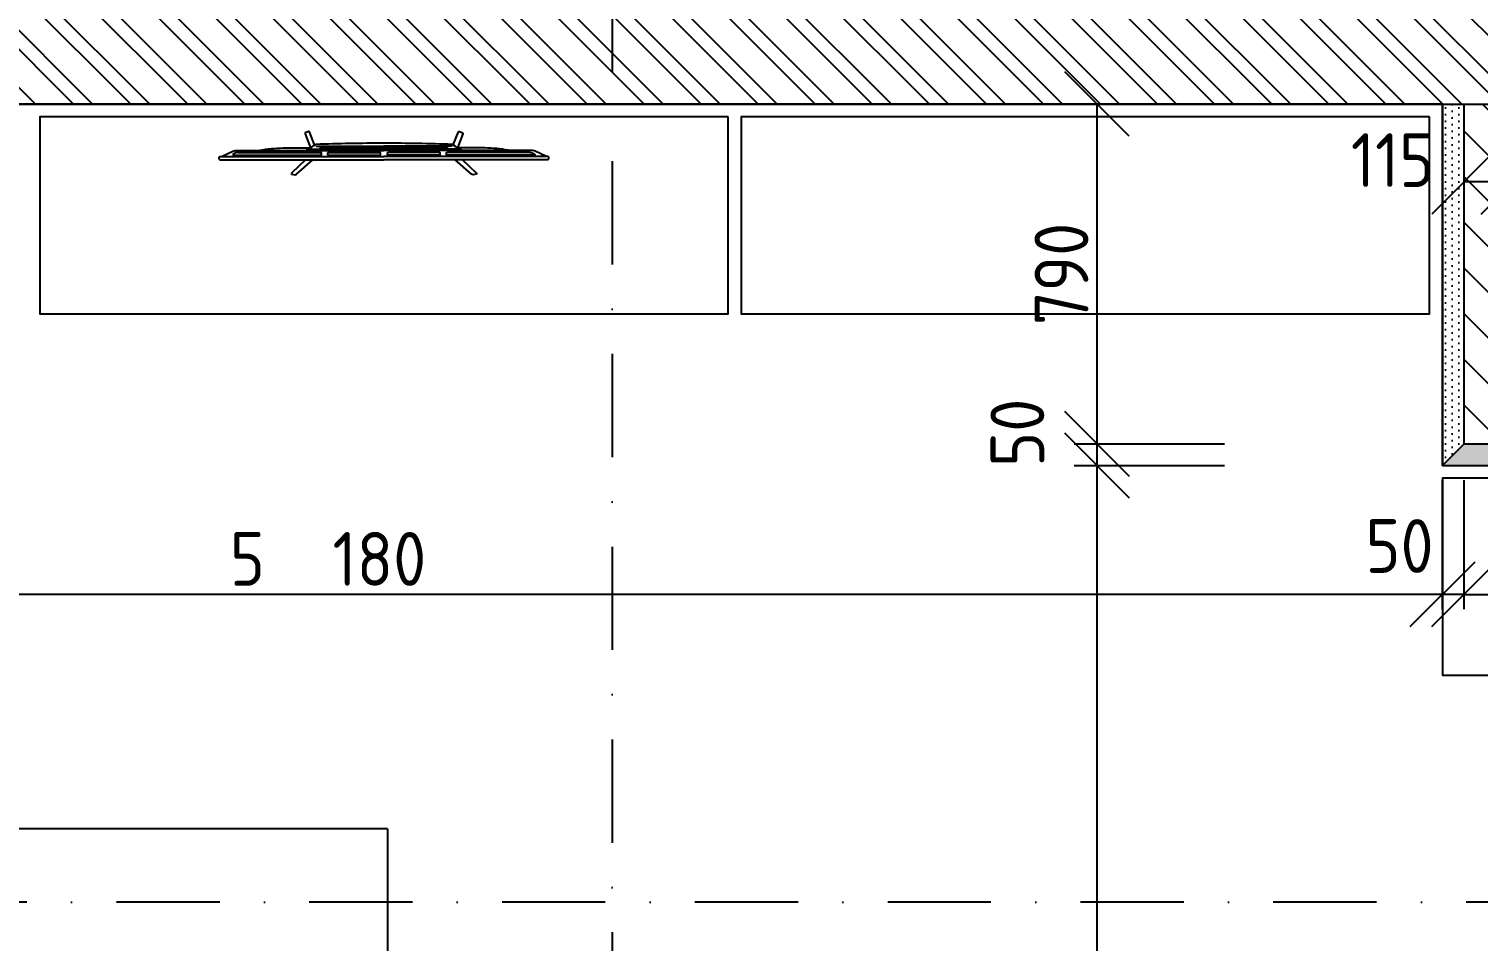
# Model space of a CAD drawing. Extents: x 4511820 to 5180432, y -1526536 to -944957.
# Drawn here: x 5099443 to 5102810, y -1294851 to -1292731 of the extents above; entities that cross this region are included whole.
import ezdxf

# ---------------------------------------------------------------- set-up
doc = ezdxf.new("R2010")
doc.units = 0
doc.header["$MEASUREMENT"] = 0
doc.linetypes.add('BODKOCIARKOVANA_3', pattern=[5.6, 3, -1.3, 0, -1.3])
doc.layers.get('0').update_dxf_attribs({"linetype": 'CONTINUOUS'})
doc.layers.get('Defpoints').update_dxf_attribs({"color": 61, "linetype": 'CONTINUOUS'})
for name, color, linetype in [('KÓTY', 4, 'CONTINUOUS'), ('MÚRY', 1, 'CONTINUOUS'), ('osi', 253, 'CONTINUOUS'), ('Plochy', 41, 'CONTINUOUS'), ('TENKÁ', 7, 'CONTINUOUS'), ('ZARIADENIE', 47, 'CONTINUOUS'), ('ŠRAFY', 82, 'CONTINUOUS')]:
    doc.layers.add(name, color=color, linetype=linetype)
doc.styles.add('STYLE1', font='isocp.shx')
doc.dimstyles.new('STANDARD-50', dxfattribs={"dimtxt": 125, "dimasz": 150, "dimexe": 10, "dimexo": 200, "dimgap": 20, "dimtad": 1, "dimdsep": 46, "dimlunit": 6, "dimtxsty": 'STYLE1', "dimblk1": 'OBLIQUE', "dimblk2": 'OBLIQUE', "dimsah": 1, "dimcen": 2.5, "dimse1": 1, "dimse2": 1, "dimadec": 0, "dimazin": 0, "dimtfac": 1, "dimtmove": 1, "dimatfit": 3, "dimldrblk": 'OBLIQUE', "dimfxl": 1, "dimtolj": 1, "dimtzin": 0, "dimarcsym": 0})

# ---------------------------------------------------------------- blocks, each defined once
blk = doc.blocks.new('Tv06_top_cad-block.com')
at = {"color": 0}
for points in [[(-161.1, -3.4), (-173.3, 26.2, 0.359324), (-175.3, 27.3, 0.097501), (-182.8, 24.2, 0.350578), (-183.5, 22.1), (-171.1, -10.4)], [(161.1, -3.4), (173.3, 26.2, -0.359324), (175.3, 27.3, -0.097501), (182.8, 24.2, -0.350578), (183.5, 22.1), (171.1, -10.4)], [(-381.9, -38.8, -0.13121), (-383.2, -32.7, -0.169032), (-383, -32.3), (-381.8, -31.1, -0.205713), (-381.3, -30.9), (-378.5, -30.9, 0.118206), (-376.2, -30.4), (-351.4, -18.4, -0.105648), (-345.8, -17), (0, -17)], [(-339.3, -21.2), (-339.3, -21.2, 0.099639), (-344.3, -22.2), (-349.2, -24.6, 0.215889), (-350.7, -26.3, 0.476075), (-349.4, -28, 0.244765)], [(-295.5, -17), (-282, -15, -0.02037), (-255.8, -12, -0.012056), (-227.2, -10.7), (-169.3, -10.7)], [(-181.8, -17), (-178.5, -14, -0.213415), (-177.3, -13.6), (0, -13.6)], [(-172.1, -13.6, -0.072098), (-159.2, -3, -0.121861), (-158.4, -2.8)], [(-170.1, -10.6, -0.053076), (-160.2, -2.9), (-158.4, -2.8)], [(-147.6, -13.6), (-147.6, -7.5, -0.414214), (-147.4, -7.3), (-146.5, -7.3, -0.414214), (-146.3, -7.5), (-146.3, -13.6)], [(-146.8, -28, 0.414214), (-145, -26.2), (-145, -23, 0.414214), (-146.8, -21.2)], [(-143.9, -13.6), (-143.9, -7.5, -0.414214), (-143.7, -7.3), (-142.7, -7.3, -0.414214), (-142.6, -7.5), (-142.6, -13.6)], [(-140.2, -13.6), (-140.2, -7.5, -0.414214), (-140, -7.3), (-139, -7.3, -0.414214), (-138.8, -7.5), (-138.8, -13.6)], [(-136.4, -13.6), (-136.4, -7.5, -0.414214), (-136.3, -7.3), (-135.3, -7.3, -0.414214), (-135.1, -7.5), (-135.1, -13.6)], [(-132.7, -13.6), (-132.7, -7.5, -0.414214), (-132.5, -7.3), (-131.6, -7.3, -0.414214), (-131.4, -7.5), (-131.4, -13.6)], [(-128.8, -28, -0.414214), (-130.6, -26.2), (-130.6, -23, -0.414214), (-128.8, -21.2)], [(-129, -13.6), (-129, -7.5, -0.414214), (-128.8, -7.3), (-127.9, -7.3, -0.414214), (-127.7, -7.5), (-127.7, -13.6)], [(-125.3, -13.6), (-125.3, -7.5, -0.414214), (-125.1, -7.3), (-124.1, -7.3, -0.414214), (-124, -7.5), (-124, -13.6)], [(-121.6, -13.6), (-121.6, -7.5, -0.414214), (-121.4, -7.3), (-120.4, -7.3, -0.414214), (-120.2, -7.5), (-120.2, -13.6)], [(-117.8, -13.6), (-117.8, -7.5, -0.414214), (-117.7, -7.3), (-116.7, -7.3, -0.414214), (-116.5, -7.5), (-116.5, -13.6)], [(-114.1, -13.6), (-114.1, -7.5, -0.414214), (-113.9, -7.3), (-113, -7.3, -0.414214), (-112.8, -7.5), (-112.8, -13.6)], [(-110.4, -13.6), (-110.4, -7.5, -0.414214), (-110.2, -7.3), (-109.3, -7.3, -0.414214), (-109.1, -7.5), (-109.1, -13.6)], [(-106.7, -13.6), (-106.7, -7.5, -0.414214), (-106.5, -7.3), (-105.5, -7.3, -0.414214), (-105.4, -7.5), (-105.4, -13.6)], [(-103, -13.6), (-103, -7.5, -0.414214), (-102.8, -7.3), (-101.8, -7.3, -0.414214), (-101.6, -7.5), (-101.6, -13.6)], [(-99.2, -13.6), (-99.2, -7.5, -0.414214), (-99.1, -7.3), (-98.1, -7.3, -0.414214), (-97.9, -7.5), (-97.9, -13.6)], [(-95.5, -13.6), (-95.5, -7.5, -0.414214), (-95.3, -7.3), (-94.4, -7.3, -0.414214), (-94.2, -7.5), (-94.2, -13.6)], [(-91.8, -13.6), (-91.8, -7.5, -0.414214), (-91.6, -7.3), (-90.7, -7.3, -0.414214), (-90.5, -7.5), (-90.5, -13.6)], [(-88.1, -13.6), (-88.1, -7.5, -0.414214), (-87.9, -7.3), (-86.9, -7.3, -0.414214), (-86.8, -7.5), (-86.8, -13.6)], [(-84.4, -13.6), (-84.4, -7.5, -0.414214), (-84.2, -7.3), (-83.2, -7.3, -0.414214), (-83, -7.5), (-83, -13.6)], [(-80.6, -13.6), (-80.6, -7.5, -0.414214), (-80.5, -7.3), (-79.5, -7.3, -0.414214), (-79.3, -7.5), (-79.3, -13.6)], [(-76.9, -13.6), (-76.9, -7.5, -0.414214), (-76.7, -7.3), (-75.8, -7.3, -0.414214), (-75.6, -7.5), (-75.6, -13.6)], [(-73.2, -13.6), (-73.2, -7.5, -0.414214), (-73, -7.3), (-72.1, -7.3, -0.414214), (-71.9, -7.5), (-71.9, -13.6)], [(-69.5, -13.6), (-69.5, -7.5, -0.414214), (-69.3, -7.3), (-68.3, -7.3, -0.414214), (-68.2, -7.5), (-68.2, -13.6)], [(-65.8, -13.6), (-65.8, -7.5, -0.414214), (-65.6, -7.3), (-64.6, -7.3, -0.414214), (-64.4, -7.5), (-64.4, -13.6)], [(-62, -13.6), (-62, -7.5, -0.414214), (-61.9, -7.3), (-60.9, -7.3, -0.414214), (-60.7, -7.5), (-60.7, -13.6)], [(-58.3, -13.6), (-58.3, -7.5, -0.414214), (-58.1, -7.3), (-57.2, -7.3, -0.414214), (-57, -7.5), (-57, -13.6)], [(-54.6, -13.6), (-54.6, -7.5, -0.414214), (-54.4, -7.3), (-53.5, -7.3, -0.414214), (-53.3, -7.5), (-53.3, -13.6)], [(-50.9, -13.6), (-50.9, -7.5, -0.414214), (-50.7, -7.3), (-49.7, -7.3, -0.414214), (-49.6, -7.5), (-49.6, -13.6)], [(-47.2, -13.6), (-47.2, -7.5, -0.414214), (-47, -7.3), (-46, -7.3, -0.414214), (-45.8, -7.5), (-45.8, -13.6)], [(-43.4, -13.6), (-43.4, -7.5, -0.414214), (-43.3, -7.3), (-42.3, -7.3, -0.414214), (-42.1, -7.5), (-42.1, -13.6)], [(-39.7, -13.6), (-39.7, -7.5, -0.414214), (-39.5, -7.3), (-38.6, -7.3, -0.414214), (-38.4, -7.5), (-38.4, -13.6)], [(-36, -13.6), (-36, -7.5, -0.414214), (-35.8, -7.3), (-34.9, -7.3, -0.414214), (-34.7, -7.5), (-34.7, -13.6)], [(-32.3, -13.6), (-32.3, -7.5, -0.414214), (-32.1, -7.3), (-31.1, -7.3, -0.414214), (-31, -7.5), (-31, -13.6)], [(-28.6, -13.6), (-28.6, -7.5, -0.414214), (-28.4, -7.3), (-27.4, -7.3, -0.414214), (-27.2, -7.5), (-27.2, -13.6)], [(-24.8, -13.6), (-24.8, -7.5, -0.414214), (-24.7, -7.3), (-23.7, -7.3, -0.414214), (-23.5, -7.5), (-23.5, -13.6)], [(-21.1, -13.6), (-21.1, -7.5, -0.414214), (-20.9, -7.3), (-20, -7.3, -0.414214), (-19.8, -7.5), (-19.8, -13.6)], [(-17.4, -13.6), (-17.4, -7.5, -0.414214), (-17.2, -7.3), (-16.3, -7.3, -0.414214), (-16.1, -7.5), (-16.1, -13.6)], [(-13.7, -13.6), (-13.7, -7.5, -0.414214), (-13.5, -7.3), (-12.5, -7.3, -0.414214), (-12.4, -7.5), (-12.4, -13.6)], [(-10, -13.6), (-10, -7.5, -0.414214), (-9.8, -7.3), (-8.8, -7.3, -0.414214), (-8.6, -7.5), (-8.6, -13.6)], [(-10, -28, 0.414214), (-8.2, -26.2), (-8.2, -23, 0.414214), (-10, -21.2)], [(-6.2, -13.6), (-6.2, -7.5, -0.414214), (-6.1, -7.3), (-5.1, -7.3, -0.414214), (-4.9, -7.5), (-4.9, -13.6)], [(-2.5, -13.6), (-2.5, -7.5, -0.414214), (-2.3, -7.3), (-1.4, -7.3, -0.414214), (-1.2, -7.5), (-1.2, -13.6)], [(181.8, -17), (178.5, -14, 0.213415), (177.3, -13.6), (0, -13.6)], [(381.9, -38.8, 0.13121), (383.2, -32.7, 0.169032), (383, -32.3), (381.8, -31.1, 0.205713), (381.3, -30.9), (378.5, -30.9, -0.118206), (376.2, -30.4), (351.4, -18.4, 0.105648), (345.8, -17), (0, -17)], [(2.5, -13.6), (2.5, -7.5, 0.414214), (2.3, -7.3), (1.4, -7.3, 0.414214), (1.2, -7.5), (1.2, -13.6)], [(6.2, -13.6), (6.2, -7.5, 0.414214), (6.1, -7.3), (5.1, -7.3, 0.414214), (4.9, -7.5), (4.9, -13.6)], [(10, -28, -0.414214), (8.2, -26.2), (8.2, -23, -0.414214), (10, -21.2)], [(10, -13.6), (10, -7.5, 0.414214), (9.8, -7.3), (8.8, -7.3, 0.414214), (8.6, -7.5), (8.6, -13.6)], [(13.7, -13.6), (13.7, -7.5, 0.414214), (13.5, -7.3), (12.5, -7.3, 0.414214), (12.4, -7.5), (12.4, -13.6)], [(17.4, -13.6), (17.4, -7.5, 0.414214), (17.2, -7.3), (16.3, -7.3, 0.414214), (16.1, -7.5), (16.1, -13.6)], [(21.1, -13.6), (21.1, -7.5, 0.414214), (20.9, -7.3), (20, -7.3, 0.414214), (19.8, -7.5), (19.8, -13.6)], [(24.8, -13.6), (24.8, -7.5, 0.414214), (24.7, -7.3), (23.7, -7.3, 0.414214), (23.5, -7.5), (23.5, -13.6)], [(28.6, -13.6), (28.6, -7.5, 0.414214), (28.4, -7.3), (27.4, -7.3, 0.414214), (27.2, -7.5), (27.2, -13.6)], [(32.3, -13.6), (32.3, -7.5, 0.414214), (32.1, -7.3), (31.1, -7.3, 0.414214), (31, -7.5), (31, -13.6)], [(36, -13.6), (36, -7.5, 0.414214), (35.8, -7.3), (34.9, -7.3, 0.414214), (34.7, -7.5), (34.7, -13.6)], [(39.7, -13.6), (39.7, -7.5, 0.414214), (39.5, -7.3), (38.6, -7.3, 0.414214), (38.4, -7.5), (38.4, -13.6)], [(43.4, -13.6), (43.4, -7.5, 0.414214), (43.3, -7.3), (42.3, -7.3, 0.414214), (42.1, -7.5), (42.1, -13.6)], [(47.2, -13.6), (47.2, -7.5, 0.414214), (47, -7.3), (46, -7.3, 0.414214), (45.8, -7.5), (45.8, -13.6)], [(50.9, -13.6), (50.9, -7.5, 0.414214), (50.7, -7.3), (49.7, -7.3, 0.414214), (49.6, -7.5), (49.6, -13.6)], [(54.6, -13.6), (54.6, -7.5, 0.414214), (54.4, -7.3), (53.5, -7.3, 0.414214), (53.3, -7.5), (53.3, -13.6)], [(58.3, -13.6), (58.3, -7.5, 0.414214), (58.1, -7.3), (57.2, -7.3, 0.414214), (57, -7.5), (57, -13.6)], [(62, -13.6), (62, -7.5, 0.414214), (61.9, -7.3), (60.9, -7.3, 0.414214), (60.7, -7.5), (60.7, -13.6)], [(65.8, -13.6), (65.8, -7.5, 0.414214), (65.6, -7.3), (64.6, -7.3, 0.414214), (64.4, -7.5), (64.4, -13.6)], [(69.5, -13.6), (69.5, -7.5, 0.414214), (69.3, -7.3), (68.3, -7.3, 0.414214), (68.2, -7.5), (68.2, -13.6)], [(73.2, -13.6), (73.2, -7.5, 0.414214), (73, -7.3), (72.1, -7.3, 0.414214), (71.9, -7.5), (71.9, -13.6)], [(76.9, -13.6), (76.9, -7.5, 0.414214), (76.7, -7.3), (75.8, -7.3, 0.414214), (75.6, -7.5), (75.6, -13.6)], [(80.6, -13.6), (80.6, -7.5, 0.414214), (80.5, -7.3), (79.5, -7.3, 0.414214), (79.3, -7.5), (79.3, -13.6)], [(84.4, -13.6), (84.4, -7.5, 0.414214), (84.2, -7.3), (83.2, -7.3, 0.414214), (83, -7.5), (83, -13.6)], [(88.1, -13.6), (88.1, -7.5, 0.414214), (87.9, -7.3), (86.9, -7.3, 0.414214), (86.8, -7.5), (86.8, -13.6)], [(91.8, -13.6), (91.8, -7.5, 0.414214), (91.6, -7.3), (90.7, -7.3, 0.414214), (90.5, -7.5), (90.5, -13.6)], [(95.5, -13.6), (95.5, -7.5, 0.414214), (95.3, -7.3), (94.4, -7.3, 0.414214), (94.2, -7.5), (94.2, -13.6)], [(99.2, -13.6), (99.2, -7.5, 0.414214), (99.1, -7.3), (98.1, -7.3, 0.414214), (97.9, -7.5), (97.9, -13.6)], [(103, -13.6), (103, -7.5, 0.414214), (102.8, -7.3), (101.8, -7.3, 0.414214), (101.6, -7.5), (101.6, -13.6)], [(106.7, -13.6), (106.7, -7.5, 0.414214), (106.5, -7.3), (105.5, -7.3, 0.414214), (105.4, -7.5), (105.4, -13.6)], [(110.4, -13.6), (110.4, -7.5, 0.414214), (110.2, -7.3), (109.3, -7.3, 0.414214), (109.1, -7.5), (109.1, -13.6)], [(114.1, -13.6), (114.1, -7.5, 0.414214), (113.9, -7.3), (113, -7.3, 0.414214), (112.8, -7.5), (112.8, -13.6)], [(117.8, -13.6), (117.8, -7.5, 0.414214), (117.7, -7.3), (116.7, -7.3, 0.414214), (116.5, -7.5), (116.5, -13.6)], [(121.6, -13.6), (121.6, -7.5, 0.414214), (121.4, -7.3), (120.4, -7.3, 0.414214), (120.2, -7.5), (120.2, -13.6)], [(125.3, -13.6), (125.3, -7.5, 0.414214), (125.1, -7.3), (124.1, -7.3, 0.414214), (124, -7.5), (124, -13.6)], [(129, -13.6), (129, -7.5, 0.414214), (128.8, -7.3), (127.9, -7.3, 0.414214), (127.7, -7.5), (127.7, -13.6)], [(128.8, -28, 0.414214), (130.6, -26.2), (130.6, -23, 0.414214), (128.8, -21.2)], [(132.7, -13.6), (132.7, -7.5, 0.414214), (132.5, -7.3), (131.6, -7.3, 0.414214), (131.4, -7.5), (131.4, -13.6)], [(136.4, -13.6), (136.4, -7.5, 0.414214), (136.3, -7.3), (135.3, -7.3, 0.414214), (135.1, -7.5), (135.1, -13.6)], [(140.2, -13.6), (140.2, -7.5, 0.414214), (140, -7.3), (139, -7.3, 0.414214), (138.8, -7.5), (138.8, -13.6)], [(143.9, -13.6), (143.9, -7.5, 0.414214), (143.7, -7.3), (142.7, -7.3, 0.414214), (142.6, -7.5), (142.6, -13.6)], [(146.8, -28, -0.414214), (145, -26.2), (145, -23, -0.414214), (146.8, -21.2)], [(147.6, -13.6), (147.6, -7.5, 0.414214), (147.4, -7.3), (146.5, -7.3, 0.414214), (146.3, -7.5), (146.3, -13.6)], [(172.1, -13.6, 0.072098), (159.2, -3, 0.121861), (158.4, -2.8)], [(170.1, -10.6, 0.053076), (160.2, -2.9), (158.4, -2.8)], [(295.5, -17), (282, -15, 0.02037), (255.8, -12, 0.012056), (227.2, -10.7), (169.3, -10.7)], [(339.3, -21.2), (339.3, -21.2, -0.099639), (344.3, -22.2), (349.2, -24.6, -0.215889), (350.7, -26.3, -0.476075), (349.4, -28, -0.244765)], [(-182.5, -38.8), (-214.4, -69.1, 0.250582), (-215, -71, 0.266718), (-214.3, -71.9, 0.084688)], [(-214.3, -71.9), (-207.3, -73.1, 0.211205), (-203.3, -72.1), (-165.2, -38.8)], [(214.3, -71.9), (207.3, -73.1, -0.211205), (203.3, -72.1), (165.2, -38.8)], [(182.5, -38.8), (214.4, -69.1, -0.250582), (215, -71, -0.266718), (214.3, -71.9, -0.084688)]]:
    blk.add_lwpolyline(points, format="xyb", dxfattribs=at)
for points in [[(-378.5, -30.9), (0, -30.9)], [(-349.4, -28), (-146.8, -28)], [(-339.3, -21.2), (-146.8, -21.2)], [(-158.6, -6.5), (0, -6.5)], [(-128.8, -21.2), (-10, -21.2)], [(-128.8, -28), (-10, -28)], [(158.6, -6.5), (0, -6.5)], [(378.5, -30.9), (0, -30.9)], [(128.8, -21.2), (10, -21.2)], [(128.8, -28), (10, -28)], [(339.3, -21.2), (146.8, -21.2)], [(349.4, -28), (146.8, -28)], [(-381.9, -38.8), (0, -38.8)], [(381.9, -38.8), (0, -38.8)]]:
    blk.add_lwpolyline(points, dxfattribs=at)
for centre, radius, start, end in [((0, -4564), 4564, 90, 91.9893), ((0, -4564), 4564, 88.0107, 90), ((-170.5, -10.1), 0.6, 200.9784, 314.0295), ((170.5, -10.1), 0.6, 225.9705, 339.0216)]:
    blk.add_arc(centre, radius, start, end, dxfattribs=at)
blk = doc.blocks.new('TV')
at = {"layer": 'ZARIADENIE', "color": 8}
blk.add_blockref('Tv06_top_cad-block.com', (4448198.7, -1316337.8), dxfattribs=at)
blk = doc.blocks.new('sedacka rok 2a2')
at = {"layer": 'ZARIADENIE', "color": 30, "ltscale": 0.25}
for p, q in [((4443609, -1331495.2), (4443609, -1328995.2)), ((4443609, -1328995.2), (4444509, -1328995.2)), ((4444509, -1328995.2), (4444509, -1330595.2)), ((4443759, -1331345.2), (4443759, -1329145.2)), ((4443759, -1329145.2), (4444509, -1329145.2)), ((4444509, -1329870.2), (4443759, -1329870.2)), ((4444509, -1330595.2), (4443759, -1330595.2)), ((4446125.7, -1330595.2), (4444509, -1330595.2)), ((4444509, -1330595.2), (4444509, -1331345.2)), ((4445242.3, -1330595.2), (4445242.3, -1331345.2)), ((4445975.7, -1330595.2), (4445975.7, -1331345.2)), ((4446125.7, -1330595.2), (4446125.7, -1331495.2)), ((4443759, -1331345.2), (4445975.7, -1331345.2)), ((4443609, -1331495.2), (4446125.7, -1331495.2))]:
    blk.add_line(p, q, dxfattribs=at)
at = {"layer": 'ZARIADENIE', "ltscale": 0.25}
for p, q in [((4444709, -1330395.2), (4444709, -1329795.2)), ((4445709, -1329795.2), (4444709, -1329795.2)), ((4445709, -1329795.2), (4445709, -1330395.2)), ((4445709, -1330395.2), (4444709, -1330395.2))]:
    blk.add_line(p, q, dxfattribs=at)
blk = doc.blocks.new('_OBLIQUE')
at = {"color": 0, "linetype": 'ByBlock'}
blk.add_line((-0.5, -0.5), (0.5, 0.5), dxfattribs=at)
blk = doc.blocks.new('*D25012')
at = {"layer": 'Defpoints', "color": 0}
for p in [(5097547.5, -1293681.2), (5102727.5, -1293681.2), (5097547.5, -1294045)]:
    blk.add_point(p, dxfattribs=at)
at = {"layer": 'KÓTY', "color": 0, "lineweight": -2}
blk.add_line((5102727.5, -1294045), (5097547.5, -1294045), dxfattribs=at)
at = {"layer": 'KÓTY', "color": 0, "linetype": 'ByBlock', "lineweight": -2, "xscale": 150, "yscale": 150, "zscale": 150, "rotation": 180}
blk.add_blockref('_OBLIQUE', (5097547.5, -1294045), dxfattribs=at)
at = {"layer": 'KÓTY', "color": 0, "linetype": 'ByBlock', "lineweight": -2, "xscale": 150, "yscale": 150, "zscale": 150}
blk.add_blockref('_OBLIQUE', (5102727.5, -1294045), dxfattribs=at)
at = {"layer": 'KÓTY', "color": 0, "insert": (5100137.5, -1293962.5), "char_height": 125, "attachment_point": 5, "style": 'STYLE1'}
blk.add_mtext('\\A1;5ﾠ180', dxfattribs=at)
blk = doc.blocks.new('*D25013')
at = {"layer": 'Defpoints', "color": 0}
for p in [(5102777.5, -1293695.2), (5107467.5, -1293695.2), (5107467.5, -1294045)]:
    blk.add_point(p, dxfattribs=at)
at = {"layer": 'KÓTY', "color": 0, "lineweight": -2}
blk.add_line((5102777.5, -1294045), (5107467.5, -1294045), dxfattribs=at)
at = {"layer": 'KÓTY', "color": 0, "linetype": 'ByBlock', "lineweight": -2, "xscale": 150, "yscale": 150, "zscale": 150, "rotation": 180}
blk.add_blockref('_OBLIQUE', (5102777.5, -1294045), dxfattribs=at)
at = {"layer": 'KÓTY', "color": 0, "linetype": 'ByBlock', "lineweight": -2, "xscale": 150, "yscale": 150, "zscale": 150}
blk.add_blockref('_OBLIQUE', (5107467.5, -1294045), dxfattribs=at)
at = {"layer": 'KÓTY', "color": 0, "insert": (5105424, -1293943), "char_height": 125, "attachment_point": 5, "style": 'STYLE1'}
blk.add_mtext('\\A1;4ﾠ690', dxfattribs=at)
blk = doc.blocks.new('*D25014')
at = {"layer": 'Defpoints', "color": 0}
for p in [(5102727.5, -1293695.2), (5102777.5, -1293695.2), (5102727.5, -1294045)]:
    blk.add_point(p, dxfattribs=at)
at = {"layer": 'KÓTY', "color": 0, "lineweight": -2}
blk.add_line((5102777.5, -1294045), (5102727.5, -1294045), dxfattribs=at)
at = {"layer": 'KÓTY', "color": 0, "linetype": 'ByBlock', "lineweight": -2, "xscale": 150, "yscale": 150, "zscale": 150, "rotation": 180}
blk.add_blockref('_OBLIQUE', (5102727.5, -1294045), dxfattribs=at)
at = {"layer": 'KÓTY', "color": 0, "linetype": 'ByBlock', "lineweight": -2, "xscale": 150, "yscale": 150, "zscale": 150}
blk.add_blockref('_OBLIQUE', (5102777.5, -1294045), dxfattribs=at)
at = {"layer": 'KÓTY', "color": 0, "insert": (5102627.5, -1293932.5), "char_height": 125, "attachment_point": 5, "style": 'STYLE1'}
blk.add_mtext('\\A1;50', dxfattribs=at)
blk = doc.blocks.new('*D25015')
at = {"layer": 'Defpoints', "color": 0}
for p in [(5102752.5, -1292905.2), (5101924.5, -1293695.2), (5102777.5, -1293695.2)]:
    blk.add_point(p, dxfattribs=at)
at = {"layer": 'KÓTY', "color": 0, "lineweight": -2}
blk.add_line((5101924.5, -1292905.2), (5101924.5, -1293695.2), dxfattribs=at)
at = {"layer": 'KÓTY', "color": 0, "linetype": 'ByBlock', "lineweight": -2, "xscale": 150, "yscale": 150, "zscale": 150}
for p, rotation in [((5101924.5, -1292905.2), 90), ((5101924.5, -1293695.2), 270)]:
    blk.add_blockref('_OBLIQUE', p, dxfattribs=dict(at, rotation=rotation))
at = {"layer": 'KÓTY', "color": 0, "insert": (5101842, -1293300.2), "char_height": 125, "attachment_point": 5, "rotation": 90, "style": 'STYLE1'}
blk.add_mtext('\\A1;790', dxfattribs=at)
blk = doc.blocks.new('*D25016')
at = {"layer": 'Defpoints', "color": 0}
for p in [(5102777.5, -1293695.2), (5101924.5, -1293745.2), (5102777.5, -1293745.2)]:
    blk.add_point(p, dxfattribs=at)
at = {"layer": 'KÓTY', "color": 0, "lineweight": -2}
blk.add_line((5101924.5, -1293695.2), (5101924.5, -1293745.2), dxfattribs=at)
at = {"layer": 'KÓTY', "color": 0, "linetype": 'ByBlock', "lineweight": -2, "xscale": 150, "yscale": 150, "zscale": 150}
for p, rotation in [((5101924.5, -1293695.2), 90), ((5101924.5, -1293745.2), 270)]:
    blk.add_blockref('_OBLIQUE', p, dxfattribs=dict(at, rotation=rotation))
at = {"layer": 'KÓTY', "color": 0, "insert": (5101739.5, -1293669.4), "char_height": 125, "attachment_point": 5, "rotation": 90, "style": 'STYLE1'}
blk.add_mtext('\\A1;50', dxfattribs=at)
blk = doc.blocks.new('*D25017')
at = {"layer": 'Defpoints', "color": 0}
for p in [(5102727.5, -1293745.2), (5101924.5, -1299245.2), (5102687.5, -1299245.2)]:
    blk.add_point(p, dxfattribs=at)
at = {"layer": 'KÓTY', "color": 0, "lineweight": -2}
blk.add_line((5101924.5, -1293745.2), (5101924.5, -1299245.2), dxfattribs=at)
at = {"layer": 'KÓTY', "color": 0, "linetype": 'ByBlock', "lineweight": -2, "xscale": 150, "yscale": 150, "zscale": 150}
for p, rotation in [((5101924.5, -1293745.2), 90), ((5101924.5, -1299245.2), 270)]:
    blk.add_blockref('_OBLIQUE', p, dxfattribs=dict(at, rotation=rotation))
at = {"layer": 'KÓTY', "color": 0, "insert": (5101842, -1296495.2), "char_height": 125, "attachment_point": 5, "rotation": 90, "style": 'STYLE1'}
blk.add_mtext('\\A1;5ﾠ500', dxfattribs=at)
blk = doc.blocks.new('*D25040')
at = {"layer": 'Defpoints', "color": 0}
for p in [(5102777.5, -1293086), (5102777.5, -1293086), (5102892.5, -1293086)]:
    blk.add_point(p, dxfattribs=at)
at = {"layer": 'KÓTY', "color": 0, "lineweight": -2}
blk.add_line((5102892.5, -1293086), (5102777.5, -1293086), dxfattribs=at)
at = {"layer": 'KÓTY', "color": 0, "linetype": 'ByBlock', "lineweight": -2, "xscale": 150, "yscale": 150, "zscale": 150, "rotation": 180}
blk.add_blockref('_OBLIQUE', (5102777.5, -1293086), dxfattribs=at)
at = {"layer": 'KÓTY', "color": 0, "linetype": 'ByBlock', "lineweight": -2, "xscale": 150, "yscale": 150, "zscale": 150}
blk.add_blockref('_OBLIQUE', (5102892.5, -1293086), dxfattribs=at)
at = {"layer": 'KÓTY', "color": 0, "insert": (5102611.5, -1293035.5), "char_height": 125, "attachment_point": 5, "style": 'STYLE1'}
blk.add_mtext('\\A1;115', dxfattribs=at)

msp = doc.modelspace()

# ---------------------------------------------------------------- hatches: boundary and pattern name
at = {"layer": 'ŠRAFY', "ltscale": 0.25}
h = msp.add_hatch(dxfattribs=at)
h.set_pattern_fill('ANSI31', color=256, scale=600, angle=90, style=0)
h.set_pattern_definition([(135, (-2904913.184, 46881.926), (-53.0330086, -53.0330086), [])])
h.paths.add_polyline_path([(5107582.5, -1293745.191), (5107582.5, -1291235.191), (5107467.5, -1291235.191), (5107467.5, -1293580.191), (5107342.5, -1293580.191), (5104762.5, -1293580.191), (5104647.5, -1293580.191), (5103770, -1293580.191), (5102892.5, -1293580.191), (5102892.5, -1292980.191), (5102892.5, -1292950.191), (5102892.5, -1292905.191), (5102777.5, -1292905.191), (5102777.5, -1293695.191), (5107467.5, -1293695.191), (5107467.5, -1293745.191)])
at = {"layer": 'ŠRAFY'}
h = msp.add_hatch(dxfattribs=at)
h.set_pattern_fill('ANSI32', color=256, scale=250, angle=90)
h.set_pattern_definition([(135, (115395, 30907.69), (-66.2912607, -66.2912607), []), (135, (115395, 30951.89), (-66.2912607, -66.2912607), [])])
h.paths.add_polyline_path([(5100027.5, -1292605.191), (5099427.5, -1292605.191), (5099177.5, -1292605.191), (5099077.5, -1292605.191), (5098827.5, -1292605.191), (5097547.5, -1292605.191), (5097372.5, -1292605.191), (5096017.5, -1292605.191), (5096017.5, -1292905.191), (5097372.5, -1292905.191), (5097547.5, -1292905.191), (5102727.5, -1292905.191), (5102777.5, -1292905.191), (5102892.5, -1292905.191), (5102892.5, -1292605.191), (5102592.5, -1292605.191), (5101392.5, -1292605.191), (5101277.5, -1292605.191), (5100742.5, -1292605.191), (5100627.5, -1292605.191)])
h = msp.add_hatch(dxfattribs=at)
h.set_pattern_fill('DOTS', color=256, scale=250, angle=90)
h.set_pattern_definition([(90, (9e-09, -175781), (-15.625, 7.8125), [0, -15.625])])
h.paths.add_polyline_path([(5102727.5, -1293745.191), (5102777.5, -1293695.191), (5102777.5, -1292905.191), (5102727.5, -1292905.191)])
h = msp.add_hatch(dxfattribs=at)
h.set_pattern_fill('DOTS', color=256, scale=250)
h.set_pattern_definition([(0, (9e-09, -175781), (7.8125, 15.625), [0, -15.625])])
h.paths.add_polyline_path([(5107467.5, -1293745.191), (5107467.5, -1293695.191), (5102777.5, -1293695.191), (5102727.5, -1293745.191)])

# ---------------------------------------------------------------- linework, layer by layer
at = {"layer": 'Defpoints'}
msp.add_line((5102777.5, -1293695.191), (5102727.5, -1293745.191), dxfattribs=at)
at = {"layer": 'KÓTY', "ltscale": 25}
for p, q in [((5101871.097, -1293695.191), (5102221.097, -1293695.191)), ((5101871.097, -1293745.191), (5102221.097, -1293745.191))]:
    msp.add_line(p, q, dxfattribs=at)
at = {"layer": 'KÓTY'}
for p, q in [((5102727.5, -1294079.5), (5102727.5, -1293779.691)), ((5102777.5, -1294079.5), (5102777.5, -1293779.691))]:
    msp.add_line(p, q, dxfattribs=at)
at = {"layer": 'MÚRY'}
for p, q in [((5102727.5, -1292905.191), (5097547.5, -1292905.191)), ((5102727.5, -1293745.191), (5102727.5, -1292905.191))]:
    msp.add_line(p, q, dxfattribs=at)
at = {"layer": 'MÚRY', "ltscale": 0.25}
msp.add_line((5102727.5, -1293745.191), (5107467.5, -1293745.191), dxfattribs=at)
at = {"layer": 'osi', "linetype": 'BODKOCIARKOVANA_3', "ltscale": 80}
for p, q in [((5100797.5, -1284972.097), (5100797.5, -1316900)), ((5157242.5, -1294760.191), (5093572.5, -1294760.191))]:
    msp.add_line(p, q, dxfattribs=at)
at = {"layer": 'Plochy'}
msp.add_lwpolyline([(5103967.5, -1295585.191), (5104762.5, -1295585.191), (5104762.5, -1299245.191), (5097547.5, -1299245.191), (5097547.5, -1292905.191), (5102727.5, -1292905.191), (5102727.5, -1293745.191), (5103967.5, -1293745.191)], close=True, dxfattribs=at)
at = {"layer": 'TENKÁ'}
for p, q in [((5102727.5, -1292905.191), (5102777.5, -1292905.191)), ((5102777.5, -1293695.191), (5102777.5, -1292905.191)), ((5102777.5, -1292905.191), (5102892.5, -1292905.191))]:
    msp.add_line(p, q, dxfattribs=at)
at = {"layer": 'TENKÁ', "ltscale": 0.25}
msp.add_line((5102777.5, -1293695.191), (5107467.5, -1293695.191), dxfattribs=at)
at = {"layer": 'ZARIADENIE', "color": 45, "ltscale": 0.25}
for points in [[(5101067.5, -1292935.191), (5099467.5, -1292935.191), (5099467.5, -1293392.959), (5101067.5, -1293392.959)], [(5102697.5, -1292935.191), (5101097.5, -1292935.191), (5101097.5, -1293392.959), (5102697.5, -1293392.959)], [(5104327.5, -1293775.191), (5102727.5, -1293775.191), (5102727.5, -1294232.959), (5104327.5, -1294232.959)]]:
    msp.add_lwpolyline(points, close=True, dxfattribs=at)

# ---------------------------------------------------------------- block references
at = {"layer": 'Plochy', "color": 2}
msp.add_blockref('TV', (652068.782, 23341.468), dxfattribs=at)
at = {"layer": 'Plochy'}
msp.add_blockref('sedacka rok 2a2', (654566.833, 35205), dxfattribs=at)

# ---------------------------------------------------------------- dimensions: what is measured, and where the dimension line sits
at = {"layer": 'KÓTY'}
for base, p1, p2, picture, middle in [((5101924.5, -1293695.191), (5102752.5, -1292905.191), (5102777.5, -1293695.191), '*D25015', (5101842, -1293300.191)), ((5101924.5, -1293745.191), (5102777.5, -1293695.191), (5102777.5, -1293745.191), '*D25016', (5101739.5, -1293669.441)), ((5101924.5, -1299245.191), (5102727.5, -1293745.191), (5102687.5, -1299245.191), '*D25017', (5101841.957, -1296495.191))]:
    dim = msp.add_linear_dim(base=base, p1=p1, p2=p2, angle=90, dimstyle='STANDARD-50', dxfattribs=at)
    dim.commit()
    dim.dimension.update_dxf_attribs({"geometry": picture, "text_midpoint": middle})
for base, p1, p2, picture, middle in [((5102777.5, -1293086), (5102892.5, -1293086), (5102777.5, -1293086), '*D25040', (5102611.5, -1293118)), ((5102727.5, -1294045), (5102777.5, -1293695.191), (5102727.5, -1293695.191), '*D25014', (5102627.5, -1294015)), ((5107467.5, -1294045), (5102777.5, -1293695.191), (5107467.5, -1293695.191), '*D25013', (5105424, -1294025.5))]:
    dim = msp.add_linear_dim(base=base, p1=p1, p2=p2, dimstyle='STANDARD-50', dxfattribs=at)
    dim.commit()
    dim.dimension.update_dxf_attribs({"geometry": picture, "text_midpoint": middle, "dimtype": 160})
dim = msp.add_linear_dim(base=(5097547.5, -1294045), p1=(5102727.5, -1293681.191), p2=(5097547.5, -1293681.191), dimstyle='STANDARD-50', dxfattribs=at)
dim.commit()
dim.dimension.update_dxf_attribs({"geometry": '*D25012', "text_midpoint": (5100137.5, -1293962.457)})

doc.saveas('drawing.dxf')
